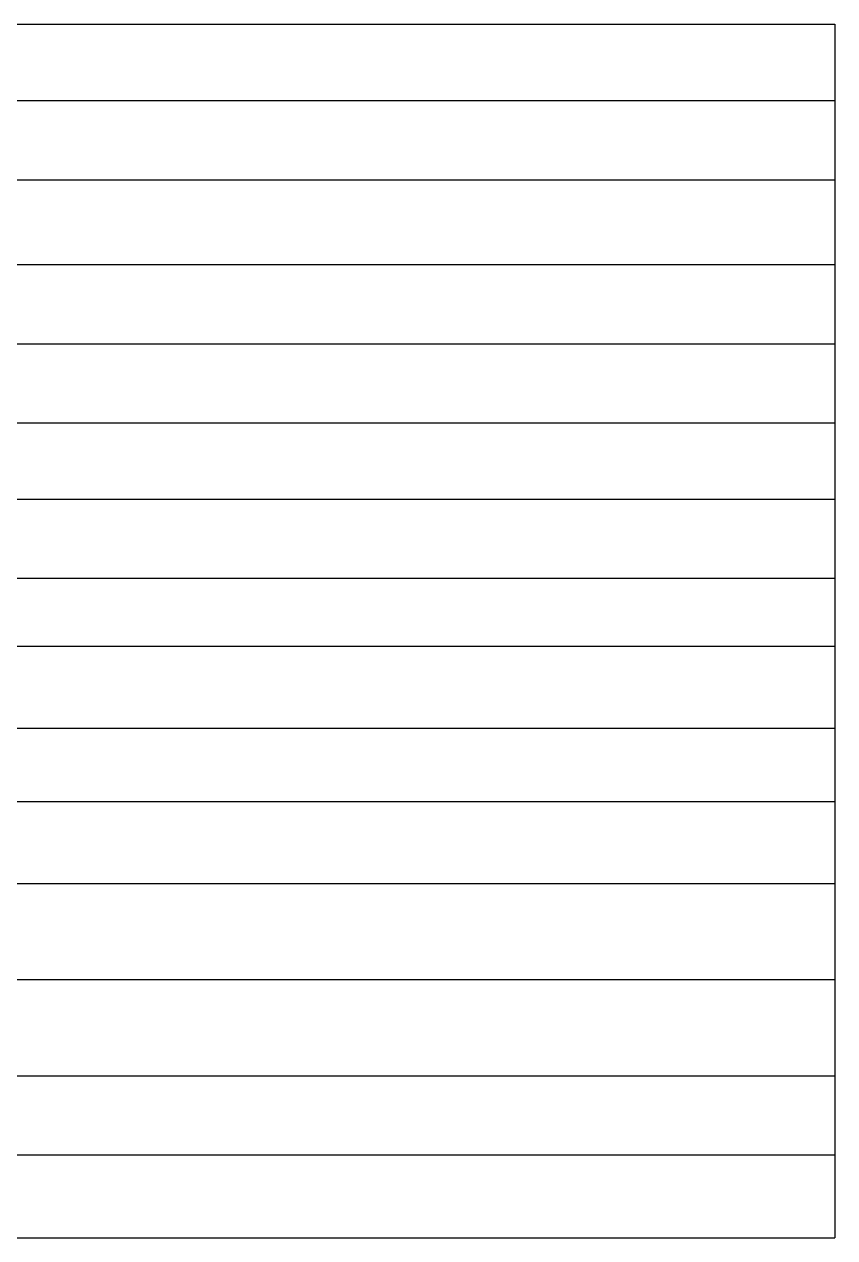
# Model space of a CAD drawing. Header units: millimetres. Extents: x 425 to 646, y 332 to 411.
# Drawn here: x 450.86 to 455.75, y 344.76 to 352.08 of the extents above; entities that cross this region are included whole.
import ezdxf

# ---------------------------------------------------------------- set-up
doc = ezdxf.new("R2010")
doc.units = ezdxf.units.MM
doc.layers.add('Cotas', color=1, linetype='Continuous')

msp = doc.modelspace()

# ---------------------------------------------------------------- linework, layer by layer
at = {"layer": 'Cotas', "linetype": 'Continuous'}
for p, q in [((436.8533, 352.0764), (455.75049, 352.0764)), ((455.75049, 352.0764), (455.75049, 344.76225)), ((436.8533, 351.6164), (455.75049, 351.6164)), ((436.8533, 351.13936), (455.75049, 351.13936)), ((436.8533, 350.62825), (455.75049, 350.62825)), ((436.8533, 350.15122), (455.75049, 350.15122)), ((436.8533, 349.67418), (455.75049, 349.67418)), ((436.8533, 349.21418), (455.75049, 349.21418)), ((436.8533, 348.73714), (455.75049, 348.73714)), ((436.8533, 348.32825), (455.75049, 348.32825)), ((436.8533, 347.83418), (455.75049, 347.83418)), ((436.8533, 347.39122), (455.75049, 347.39122)), ((436.8533, 346.89714), (455.75049, 346.89714)), ((436.8533, 346.31789), (455.75049, 346.31789)), ((436.8533, 346.31789), (455.75049, 346.31789)), ((436.8533, 345.73863), (455.75049, 345.73863)), ((436.8533, 345.26159), (455.75049, 345.26159)), ((436.8533, 344.76225), (455.75049, 344.76225))]:
    msp.add_line(p, q, dxfattribs=at)

doc.saveas('drawing.dxf')
